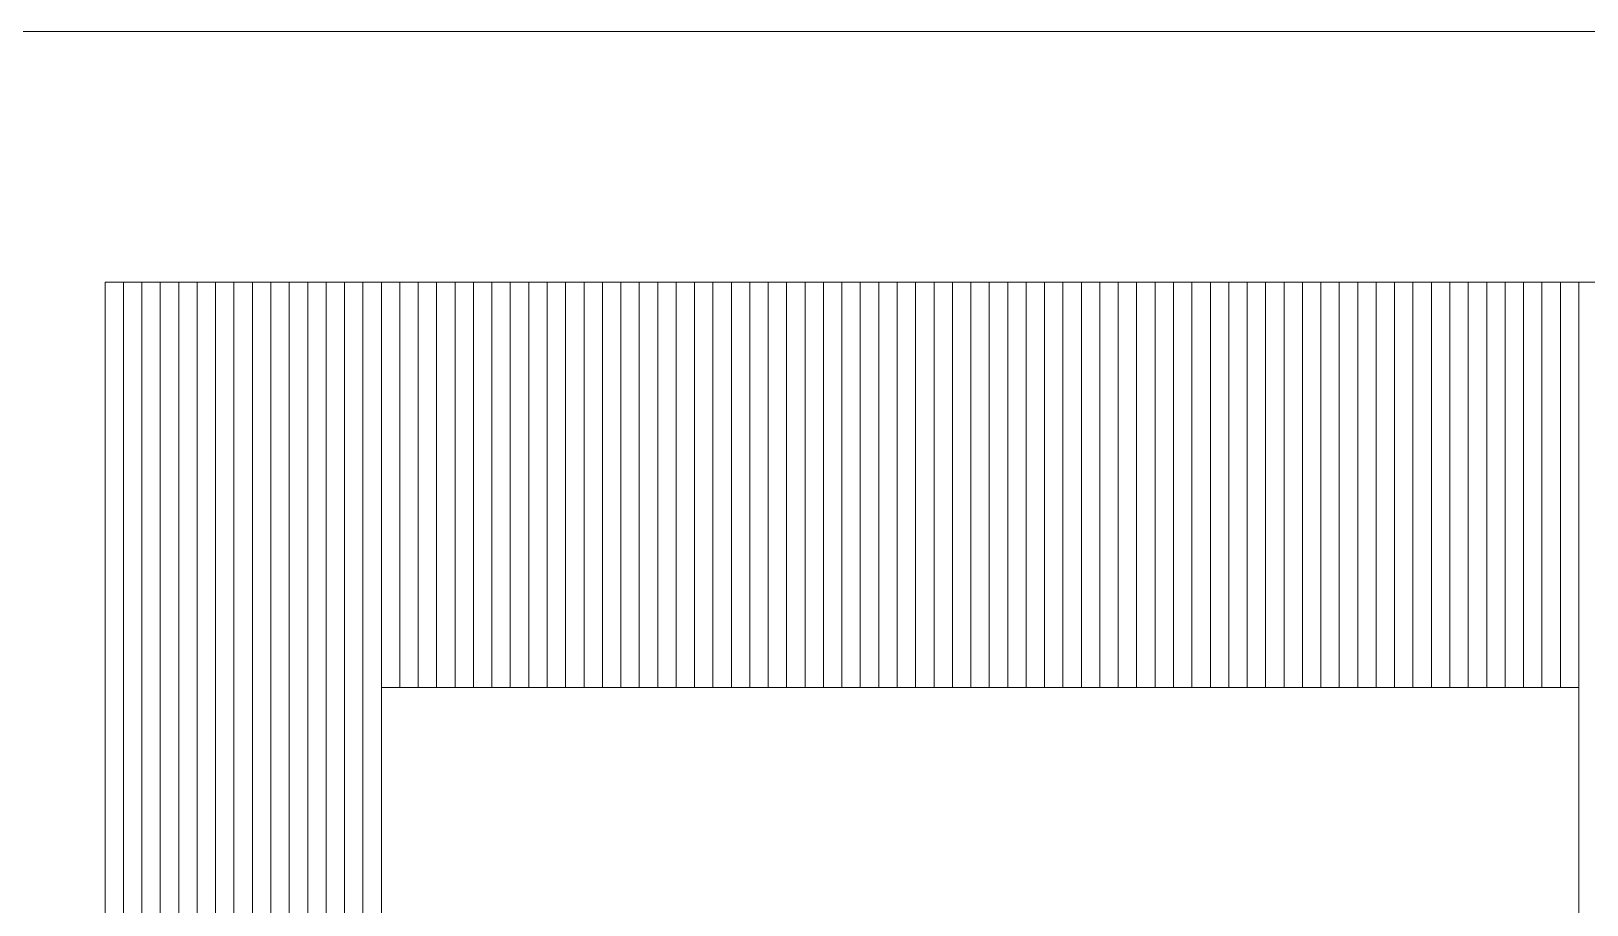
# Model space of a CAD drawing. Header units: millimetres. Extents: x -86 to 67, y -55 to 52.
# Drawn here: x -30.82 to -28.675, y 33.529 to 34.734 of the extents above; entities that cross this region are included whole.
import ezdxf

# ---------------------------------------------------------------- set-up
doc = ezdxf.new("R2010")
doc.units = ezdxf.units.MM
doc.header["$MEASUREMENT"] = 0
doc.layers.add('BG_OUTLINE', color=7, linetype='Continuous')
doc.layers.add('MA_PEN3', color=7, linetype='Continuous')

msp = doc.modelspace()

# ---------------------------------------------------------------- linework, layer by layer
at = {"layer": 'BG_OUTLINE', "color": 3, "lineweight": 9}
msp.add_open_spline([(-60.0926, 34.7331), (-60.0926, 34.7331), (63.7724, 34.7331), (63.7724, 34.7331), (63.7724, 34.7331), (64.585, 34.7336), (65.3646, 34.4113), (65.9396, 33.837), (65.9396, 33.837), (66.5146, 33.2627), (66.8379, 32.4797), (66.8384, 31.667), (66.8384, 31.667), (66.8384, 31.667), (66.8412, -52.28), (66.8412, -52.28), (66.8412, -52.28), (66.8412, -52.28), (66.8384, -52.1933), (66.8384, -52.1933), (66.8384, -52.1933), (66.8389, -53.006), (66.5166, -53.7856), (65.9424, -54.3606), (65.9424, -54.3606), (65.3681, -54.9356), (64.585, -55.2589), (63.7724, -55.2594), (63.7724, -55.2594), (63.7724, -55.2594), (-60.1869, -55.2594), (-60.1869, -55.2594), (-60.1869, -55.2594), (-60.1869, -55.2594), (-60.0853, -55.2518), (-60.0853, -55.2518), (-60.0853, -55.2518), (-60.8979, -55.2523), (-61.6775, -54.9299), (-62.2525, -54.3557), (-62.2525, -54.3557), (-62.8275, -53.7814), (-63.1508, -52.9984), (-63.1513, -52.1857), (-63.1513, -52.1857), (-63.1513, -52.1857), (-63.1587, 31.667), (-63.1587, 31.667), (-63.1587, 31.667), (-63.1592, 32.4797), (-62.8369, 33.2593), (-62.2626, 33.8343), (-62.2626, 33.8343), (-61.6883, 34.4093), (-60.9053, 34.7326), (-60.0926, 34.7331)], degree=3, knots=[0, 0, 0, 0, 0.071429, 0.071429, 0.071429, 0.071429, 0.142857, 0.142857, 0.142857, 0.142857, 0.214286, 0.214286, 0.214286, 0.214286, 0.285714, 0.285714, 0.285714, 0.285714, 0.357143, 0.357143, 0.357143, 0.357143, 0.428571, 0.428571, 0.428571, 0.428571, 0.5, 0.5, 0.5, 0.5, 0.571429, 0.571429, 0.571429, 0.571429, 0.642857, 0.642857, 0.642857, 0.642857, 0.714286, 0.714286, 0.714286, 0.714286, 0.785714, 0.785714, 0.785714, 0.785714, 0.857143, 0.857143, 0.857143, 0.857143, 0.928571, 0.928571, 0.928571, 0.928571, 1, 1, 1, 1], dxfattribs=at)
at = {"layer": 'MA_PEN3', "color": 5, "lineweight": 9}
for points in [[(-30.7178, 34.3874), (-30.7178, 34.3874), (-30.6924, 34.3874), (-30.6924, 34.3874), (-30.6924, 34.3874), (-30.6924, 34.3874), (-30.6924, 25.3958), (-30.6924, 25.3958), (-30.6924, 25.3958), (-30.6924, 25.3958), (-30.7178, 25.3958), (-30.7178, 25.3958), (-30.7178, 25.3958), (-30.7178, 25.3958), (-30.7178, 34.3874), (-30.7178, 34.3874)], [(-30.6924, 34.3874), (-30.6924, 34.3874), (-30.667, 34.3874), (-30.667, 34.3874), (-30.667, 34.3874), (-30.667, 34.3874), (-30.667, 25.3958), (-30.667, 25.3958), (-30.667, 25.3958), (-30.667, 25.3958), (-30.6924, 25.3958), (-30.6924, 25.3958), (-30.6924, 25.3958), (-30.6924, 25.3958), (-30.6924, 34.3874), (-30.6924, 34.3874)], [(-30.667, 34.3874), (-30.667, 34.3874), (-30.6416, 34.3874), (-30.6416, 34.3874), (-30.6416, 34.3874), (-30.6416, 34.3874), (-30.6416, 25.3958), (-30.6416, 25.3958), (-30.6416, 25.3958), (-30.6416, 25.3958), (-30.667, 25.3958), (-30.667, 25.3958), (-30.667, 25.3958), (-30.667, 25.3958), (-30.667, 34.3874), (-30.667, 34.3874)], [(-30.6416, 34.3874), (-30.6416, 34.3874), (-30.6162, 34.3874), (-30.6162, 34.3874), (-30.6162, 34.3874), (-30.6162, 34.3874), (-30.6162, 25.3958), (-30.6162, 25.3958), (-30.6162, 25.3958), (-30.6162, 25.3958), (-30.6416, 25.3958), (-30.6416, 25.3958), (-30.6416, 25.3958), (-30.6416, 25.3958), (-30.6416, 34.3874), (-30.6416, 34.3874)], [(-30.6162, 34.3874), (-30.6162, 34.3874), (-30.5908, 34.3874), (-30.5908, 34.3874), (-30.5908, 34.3874), (-30.5908, 34.3874), (-30.5908, 25.3958), (-30.5908, 25.3958), (-30.5908, 25.3958), (-30.5908, 25.3958), (-30.6162, 25.3958), (-30.6162, 25.3958), (-30.6162, 25.3958), (-30.6162, 25.3958), (-30.6162, 34.3874), (-30.6162, 34.3874)], [(-30.5908, 34.3874), (-30.5908, 34.3874), (-30.5654, 34.3874), (-30.5654, 34.3874), (-30.5654, 34.3874), (-30.5654, 34.3874), (-30.5654, 25.3958), (-30.5654, 25.3958), (-30.5654, 25.3958), (-30.5654, 25.3958), (-30.5908, 25.3958), (-30.5908, 25.3958), (-30.5908, 25.3958), (-30.5908, 25.3958), (-30.5908, 34.3874), (-30.5908, 34.3874)], [(-30.5654, 34.3874), (-30.5654, 34.3874), (-30.54, 34.3874), (-30.54, 34.3874), (-30.54, 34.3874), (-30.54, 34.3874), (-30.54, 25.3958), (-30.54, 25.3958), (-30.54, 25.3958), (-30.54, 25.3958), (-30.5654, 25.3958), (-30.5654, 25.3958), (-30.5654, 25.3958), (-30.5654, 25.3958), (-30.5654, 34.3874), (-30.5654, 34.3874)], [(-30.54, 34.3874), (-30.54, 34.3874), (-30.5146, 34.3874), (-30.5146, 34.3874), (-30.5146, 34.3874), (-30.5146, 34.3874), (-30.5146, 25.3958), (-30.5146, 25.3958), (-30.5146, 25.3958), (-30.5146, 25.3958), (-30.54, 25.3958), (-30.54, 25.3958), (-30.54, 25.3958), (-30.54, 25.3958), (-30.54, 34.3874), (-30.54, 34.3874)], [(-30.5146, 34.3874), (-30.5146, 34.3874), (-30.4892, 34.3874), (-30.4892, 34.3874), (-30.4892, 34.3874), (-30.4892, 34.3874), (-30.4892, 25.3958), (-30.4892, 25.3958), (-30.4892, 25.3958), (-30.4892, 25.3958), (-30.5146, 25.3958), (-30.5146, 25.3958), (-30.5146, 25.3958), (-30.5146, 25.3958), (-30.5146, 34.3874), (-30.5146, 34.3874)], [(-30.4892, 34.3874), (-30.4892, 34.3874), (-30.4638, 34.3874), (-30.4638, 34.3874), (-30.4638, 34.3874), (-30.4638, 34.3874), (-30.4638, 25.3958), (-30.4638, 25.3958), (-30.4638, 25.3958), (-30.4638, 25.3958), (-30.4892, 25.3958), (-30.4892, 25.3958), (-30.4892, 25.3958), (-30.4892, 25.3958), (-30.4892, 34.3874), (-30.4892, 34.3874)], [(-30.4638, 34.3874), (-30.4638, 34.3874), (-30.4384, 34.3874), (-30.4384, 34.3874), (-30.4384, 34.3874), (-30.4384, 34.3874), (-30.4384, 25.3958), (-30.4384, 25.3958), (-30.4384, 25.3958), (-30.4384, 25.3958), (-30.4638, 25.3958), (-30.4638, 25.3958), (-30.4638, 25.3958), (-30.4638, 25.3958), (-30.4638, 34.3874), (-30.4638, 34.3874)], [(-30.4384, 34.3874), (-30.4384, 34.3874), (-30.413, 34.3874), (-30.413, 34.3874), (-30.413, 34.3874), (-30.413, 34.3874), (-30.413, 25.3958), (-30.413, 25.3958), (-30.413, 25.3958), (-30.413, 25.3958), (-30.4384, 25.3958), (-30.4384, 25.3958), (-30.4384, 25.3958), (-30.4384, 25.3958), (-30.4384, 34.3874), (-30.4384, 34.3874)], [(-30.413, 34.3874), (-30.413, 34.3874), (-30.3876, 34.3874), (-30.3876, 34.3874), (-30.3876, 34.3874), (-30.3876, 34.3874), (-30.3876, 25.3958), (-30.3876, 25.3958), (-30.3876, 25.3958), (-30.3876, 25.3958), (-30.413, 25.3958), (-30.413, 25.3958), (-30.413, 25.3958), (-30.413, 25.3958), (-30.413, 34.3874), (-30.413, 34.3874)], [(-30.3876, 34.3874), (-30.3876, 34.3874), (-30.3622, 34.3874), (-30.3622, 34.3874), (-30.3622, 34.3874), (-30.3622, 34.3874), (-30.3622, 25.3958), (-30.3622, 25.3958), (-30.3622, 25.3958), (-30.3622, 25.3958), (-30.3876, 25.3958), (-30.3876, 25.3958), (-30.3876, 25.3958), (-30.3876, 25.3958), (-30.3876, 34.3874), (-30.3876, 34.3874)], [(-30.3622, 34.3874), (-30.3622, 34.3874), (-30.3368, 34.3874), (-30.3368, 34.3874), (-30.3368, 34.3874), (-30.3368, 34.3874), (-30.3368, 32.2538), (-30.3368, 32.2538), (-30.3368, 32.2538), (-30.3368, 32.2538), (-30.3622, 32.2538), (-30.3622, 32.2538), (-30.3622, 32.2538), (-30.3622, 32.2538), (-30.3622, 34.3874), (-30.3622, 34.3874)], [(-30.3368, 34.3874), (-30.3368, 34.3874), (-30.3114, 34.3874), (-30.3114, 34.3874), (-30.3114, 34.3874), (-30.3114, 34.3874), (-30.3114, 33.8286), (-30.3114, 33.8286), (-30.3114, 33.8286), (-30.3114, 33.8286), (-30.3368, 33.8286), (-30.3368, 33.8286), (-30.3368, 33.8286), (-30.3368, 33.8286), (-30.3368, 34.3874), (-30.3368, 34.3874)], [(-30.3114, 34.3874), (-30.3114, 34.3874), (-30.286, 34.3874), (-30.286, 34.3874), (-30.286, 34.3874), (-30.286, 34.3874), (-30.286, 33.8286), (-30.286, 33.8286), (-30.286, 33.8286), (-30.286, 33.8286), (-30.3114, 33.8286), (-30.3114, 33.8286), (-30.3114, 33.8286), (-30.3114, 33.8286), (-30.3114, 34.3874), (-30.3114, 34.3874)], [(-30.286, 34.3874), (-30.286, 34.3874), (-30.2606, 34.3874), (-30.2606, 34.3874), (-30.2606, 34.3874), (-30.2606, 34.3874), (-30.2606, 33.8286), (-30.2606, 33.8286), (-30.2606, 33.8286), (-30.2606, 33.8286), (-30.286, 33.8286), (-30.286, 33.8286), (-30.286, 33.8286), (-30.286, 33.8286), (-30.286, 34.3874), (-30.286, 34.3874)], [(-30.2606, 34.3874), (-30.2606, 34.3874), (-30.2352, 34.3874), (-30.2352, 34.3874), (-30.2352, 34.3874), (-30.2352, 34.3874), (-30.2352, 33.8286), (-30.2352, 33.8286), (-30.2352, 33.8286), (-30.2352, 33.8286), (-30.2606, 33.8286), (-30.2606, 33.8286), (-30.2606, 33.8286), (-30.2606, 33.8286), (-30.2606, 34.3874), (-30.2606, 34.3874)], [(-30.2352, 34.3874), (-30.2352, 34.3874), (-30.2098, 34.3874), (-30.2098, 34.3874), (-30.2098, 34.3874), (-30.2098, 34.3874), (-30.2098, 33.8286), (-30.2098, 33.8286), (-30.2098, 33.8286), (-30.2098, 33.8286), (-30.2352, 33.8286), (-30.2352, 33.8286), (-30.2352, 33.8286), (-30.2352, 33.8286), (-30.2352, 34.3874), (-30.2352, 34.3874)], [(-30.2098, 34.3874), (-30.2098, 34.3874), (-30.1844, 34.3874), (-30.1844, 34.3874), (-30.1844, 34.3874), (-30.1844, 34.3874), (-30.1844, 33.8286), (-30.1844, 33.8286), (-30.1844, 33.8286), (-30.1844, 33.8286), (-30.2098, 33.8286), (-30.2098, 33.8286), (-30.2098, 33.8286), (-30.2098, 33.8286), (-30.2098, 34.3874), (-30.2098, 34.3874)], [(-30.1844, 34.3874), (-30.1844, 34.3874), (-30.159, 34.3874), (-30.159, 34.3874), (-30.159, 34.3874), (-30.159, 34.3874), (-30.159, 33.8286), (-30.159, 33.8286), (-30.159, 33.8286), (-30.159, 33.8286), (-30.1844, 33.8286), (-30.1844, 33.8286), (-30.1844, 33.8286), (-30.1844, 33.8286), (-30.1844, 34.3874), (-30.1844, 34.3874)], [(-30.159, 34.3874), (-30.159, 34.3874), (-30.1336, 34.3874), (-30.1336, 34.3874), (-30.1336, 34.3874), (-30.1336, 34.3874), (-30.1336, 33.8286), (-30.1336, 33.8286), (-30.1336, 33.8286), (-30.1336, 33.8286), (-30.159, 33.8286), (-30.159, 33.8286), (-30.159, 33.8286), (-30.159, 33.8286), (-30.159, 34.3874), (-30.159, 34.3874)], [(-30.1336, 34.3874), (-30.1336, 34.3874), (-30.1082, 34.3874), (-30.1082, 34.3874), (-30.1082, 34.3874), (-30.1082, 34.3874), (-30.1082, 33.8286), (-30.1082, 33.8286), (-30.1082, 33.8286), (-30.1082, 33.8286), (-30.1336, 33.8286), (-30.1336, 33.8286), (-30.1336, 33.8286), (-30.1336, 33.8286), (-30.1336, 34.3874), (-30.1336, 34.3874)], [(-30.1082, 34.3874), (-30.1082, 34.3874), (-30.0828, 34.3874), (-30.0828, 34.3874), (-30.0828, 34.3874), (-30.0828, 34.3874), (-30.0828, 33.8286), (-30.0828, 33.8286), (-30.0828, 33.8286), (-30.0828, 33.8286), (-30.1082, 33.8286), (-30.1082, 33.8286), (-30.1082, 33.8286), (-30.1082, 33.8286), (-30.1082, 34.3874), (-30.1082, 34.3874)], [(-30.0828, 34.3874), (-30.0828, 34.3874), (-30.0574, 34.3874), (-30.0574, 34.3874), (-30.0574, 34.3874), (-30.0574, 34.3874), (-30.0574, 33.8286), (-30.0574, 33.8286), (-30.0574, 33.8286), (-30.0574, 33.8286), (-30.0828, 33.8286), (-30.0828, 33.8286), (-30.0828, 33.8286), (-30.0828, 33.8286), (-30.0828, 34.3874), (-30.0828, 34.3874)], [(-30.0574, 34.3874), (-30.0574, 34.3874), (-30.032, 34.3874), (-30.032, 34.3874), (-30.032, 34.3874), (-30.032, 34.3874), (-30.032, 33.8286), (-30.032, 33.8286), (-30.032, 33.8286), (-30.032, 33.8286), (-30.0574, 33.8286), (-30.0574, 33.8286), (-30.0574, 33.8286), (-30.0574, 33.8286), (-30.0574, 34.3874), (-30.0574, 34.3874)], [(-30.032, 34.3874), (-30.032, 34.3874), (-30.0066, 34.3874), (-30.0066, 34.3874), (-30.0066, 34.3874), (-30.0066, 34.3874), (-30.0066, 33.8286), (-30.0066, 33.8286), (-30.0066, 33.8286), (-30.0066, 33.8286), (-30.032, 33.8286), (-30.032, 33.8286), (-30.032, 33.8286), (-30.032, 33.8286), (-30.032, 34.3874), (-30.032, 34.3874)], [(-30.0066, 34.3874), (-30.0066, 34.3874), (-29.9812, 34.3874), (-29.9812, 34.3874), (-29.9812, 34.3874), (-29.9812, 34.3874), (-29.9812, 33.8286), (-29.9812, 33.8286), (-29.9812, 33.8286), (-29.9812, 33.8286), (-30.0066, 33.8286), (-30.0066, 33.8286), (-30.0066, 33.8286), (-30.0066, 33.8286), (-30.0066, 34.3874), (-30.0066, 34.3874)], [(-29.9812, 34.3874), (-29.9812, 34.3874), (-29.9558, 34.3874), (-29.9558, 34.3874), (-29.9558, 34.3874), (-29.9558, 34.3874), (-29.9558, 33.8286), (-29.9558, 33.8286), (-29.9558, 33.8286), (-29.9558, 33.8286), (-29.9812, 33.8286), (-29.9812, 33.8286), (-29.9812, 33.8286), (-29.9812, 33.8286), (-29.9812, 34.3874), (-29.9812, 34.3874)], [(-29.9558, 34.3874), (-29.9558, 34.3874), (-29.9304, 34.3874), (-29.9304, 34.3874), (-29.9304, 34.3874), (-29.9304, 34.3874), (-29.9304, 33.8286), (-29.9304, 33.8286), (-29.9304, 33.8286), (-29.9304, 33.8286), (-29.9558, 33.8286), (-29.9558, 33.8286), (-29.9558, 33.8286), (-29.9558, 33.8286), (-29.9558, 34.3874), (-29.9558, 34.3874)], [(-29.9304, 34.3874), (-29.9304, 34.3874), (-29.905, 34.3874), (-29.905, 34.3874), (-29.905, 34.3874), (-29.905, 34.3874), (-29.905, 33.8286), (-29.905, 33.8286), (-29.905, 33.8286), (-29.905, 33.8286), (-29.9304, 33.8286), (-29.9304, 33.8286), (-29.9304, 33.8286), (-29.9304, 33.8286), (-29.9304, 34.3874), (-29.9304, 34.3874)], [(-29.905, 34.3874), (-29.905, 34.3874), (-29.8796, 34.3874), (-29.8796, 34.3874), (-29.8796, 34.3874), (-29.8796, 34.3874), (-29.8796, 33.8286), (-29.8796, 33.8286), (-29.8796, 33.8286), (-29.8796, 33.8286), (-29.905, 33.8286), (-29.905, 33.8286), (-29.905, 33.8286), (-29.905, 33.8286), (-29.905, 34.3874), (-29.905, 34.3874)], [(-29.8796, 34.3874), (-29.8796, 34.3874), (-29.8542, 34.3874), (-29.8542, 34.3874), (-29.8542, 34.3874), (-29.8542, 34.3874), (-29.8542, 33.8286), (-29.8542, 33.8286), (-29.8542, 33.8286), (-29.8542, 33.8286), (-29.8796, 33.8286), (-29.8796, 33.8286), (-29.8796, 33.8286), (-29.8796, 33.8286), (-29.8796, 34.3874), (-29.8796, 34.3874)], [(-29.8542, 34.3874), (-29.8542, 34.3874), (-29.8288, 34.3874), (-29.8288, 34.3874), (-29.8288, 34.3874), (-29.8288, 34.3874), (-29.8288, 33.8286), (-29.8288, 33.8286), (-29.8288, 33.8286), (-29.8288, 33.8286), (-29.8542, 33.8286), (-29.8542, 33.8286), (-29.8542, 33.8286), (-29.8542, 33.8286), (-29.8542, 34.3874), (-29.8542, 34.3874)], [(-29.8288, 34.3874), (-29.8288, 34.3874), (-29.8034, 34.3874), (-29.8034, 34.3874), (-29.8034, 34.3874), (-29.8034, 34.3874), (-29.8034, 33.8286), (-29.8034, 33.8286), (-29.8034, 33.8286), (-29.8034, 33.8286), (-29.8288, 33.8286), (-29.8288, 33.8286), (-29.8288, 33.8286), (-29.8288, 33.8286), (-29.8288, 34.3874), (-29.8288, 34.3874)], [(-29.8034, 34.3874), (-29.8034, 34.3874), (-29.778, 34.3874), (-29.778, 34.3874), (-29.778, 34.3874), (-29.778, 34.3874), (-29.778, 33.8286), (-29.778, 33.8286), (-29.778, 33.8286), (-29.778, 33.8286), (-29.8034, 33.8286), (-29.8034, 33.8286), (-29.8034, 33.8286), (-29.8034, 33.8286), (-29.8034, 34.3874), (-29.8034, 34.3874)], [(-29.778, 34.3874), (-29.778, 34.3874), (-29.7526, 34.3874), (-29.7526, 34.3874), (-29.7526, 34.3874), (-29.7526, 34.3874), (-29.7526, 33.8286), (-29.7526, 33.8286), (-29.7526, 33.8286), (-29.7526, 33.8286), (-29.778, 33.8286), (-29.778, 33.8286), (-29.778, 33.8286), (-29.778, 33.8286), (-29.778, 34.3874), (-29.778, 34.3874)], [(-29.7526, 34.3874), (-29.7526, 34.3874), (-29.7272, 34.3874), (-29.7272, 34.3874), (-29.7272, 34.3874), (-29.7272, 34.3874), (-29.7272, 33.8286), (-29.7272, 33.8286), (-29.7272, 33.8286), (-29.7272, 33.8286), (-29.7526, 33.8286), (-29.7526, 33.8286), (-29.7526, 33.8286), (-29.7526, 33.8286), (-29.7526, 34.3874), (-29.7526, 34.3874)], [(-29.7272, 34.3874), (-29.7272, 34.3874), (-29.7018, 34.3874), (-29.7018, 34.3874), (-29.7018, 34.3874), (-29.7018, 34.3874), (-29.7018, 33.8286), (-29.7018, 33.8286), (-29.7018, 33.8286), (-29.7018, 33.8286), (-29.7272, 33.8286), (-29.7272, 33.8286), (-29.7272, 33.8286), (-29.7272, 33.8286), (-29.7272, 34.3874), (-29.7272, 34.3874)], [(-29.7018, 34.3874), (-29.7018, 34.3874), (-29.6764, 34.3874), (-29.6764, 34.3874), (-29.6764, 34.3874), (-29.6764, 34.3874), (-29.6764, 33.8286), (-29.6764, 33.8286), (-29.6764, 33.8286), (-29.6764, 33.8286), (-29.7018, 33.8286), (-29.7018, 33.8286), (-29.7018, 33.8286), (-29.7018, 33.8286), (-29.7018, 34.3874), (-29.7018, 34.3874)], [(-29.6764, 34.3874), (-29.6764, 34.3874), (-29.651, 34.3874), (-29.651, 34.3874), (-29.651, 34.3874), (-29.651, 34.3874), (-29.651, 33.8286), (-29.651, 33.8286), (-29.651, 33.8286), (-29.651, 33.8286), (-29.6764, 33.8286), (-29.6764, 33.8286), (-29.6764, 33.8286), (-29.6764, 33.8286), (-29.6764, 34.3874), (-29.6764, 34.3874)], [(-29.651, 34.3874), (-29.651, 34.3874), (-29.6256, 34.3874), (-29.6256, 34.3874), (-29.6256, 34.3874), (-29.6256, 34.3874), (-29.6256, 33.8286), (-29.6256, 33.8286), (-29.6256, 33.8286), (-29.6256, 33.8286), (-29.651, 33.8286), (-29.651, 33.8286), (-29.651, 33.8286), (-29.651, 33.8286), (-29.651, 34.3874), (-29.651, 34.3874)], [(-29.6256, 34.3874), (-29.6256, 34.3874), (-29.6002, 34.3874), (-29.6002, 34.3874), (-29.6002, 34.3874), (-29.6002, 34.3874), (-29.6002, 33.8286), (-29.6002, 33.8286), (-29.6002, 33.8286), (-29.6002, 33.8286), (-29.6256, 33.8286), (-29.6256, 33.8286), (-29.6256, 33.8286), (-29.6256, 33.8286), (-29.6256, 34.3874), (-29.6256, 34.3874)], [(-29.6002, 34.3874), (-29.6002, 34.3874), (-29.5748, 34.3874), (-29.5748, 34.3874), (-29.5748, 34.3874), (-29.5748, 34.3874), (-29.5748, 33.8286), (-29.5748, 33.8286), (-29.5748, 33.8286), (-29.5748, 33.8286), (-29.6002, 33.8286), (-29.6002, 33.8286), (-29.6002, 33.8286), (-29.6002, 33.8286), (-29.6002, 34.3874), (-29.6002, 34.3874)], [(-29.5748, 34.3874), (-29.5748, 34.3874), (-29.5494, 34.3874), (-29.5494, 34.3874), (-29.5494, 34.3874), (-29.5494, 34.3874), (-29.5494, 33.8286), (-29.5494, 33.8286), (-29.5494, 33.8286), (-29.5494, 33.8286), (-29.5748, 33.8286), (-29.5748, 33.8286), (-29.5748, 33.8286), (-29.5748, 33.8286), (-29.5748, 34.3874), (-29.5748, 34.3874)], [(-29.5494, 34.3874), (-29.5494, 34.3874), (-29.524, 34.3874), (-29.524, 34.3874), (-29.524, 34.3874), (-29.524, 34.3874), (-29.524, 33.8286), (-29.524, 33.8286), (-29.524, 33.8286), (-29.524, 33.8286), (-29.5494, 33.8286), (-29.5494, 33.8286), (-29.5494, 33.8286), (-29.5494, 33.8286), (-29.5494, 34.3874), (-29.5494, 34.3874)], [(-29.524, 34.3874), (-29.524, 34.3874), (-29.4986, 34.3874), (-29.4986, 34.3874), (-29.4986, 34.3874), (-29.4986, 34.3874), (-29.4986, 33.8286), (-29.4986, 33.8286), (-29.4986, 33.8286), (-29.4986, 33.8286), (-29.524, 33.8286), (-29.524, 33.8286), (-29.524, 33.8286), (-29.524, 33.8286), (-29.524, 34.3874), (-29.524, 34.3874)], [(-29.4986, 34.3874), (-29.4986, 34.3874), (-29.4732, 34.3874), (-29.4732, 34.3874), (-29.4732, 34.3874), (-29.4732, 34.3874), (-29.4732, 33.8286), (-29.4732, 33.8286), (-29.4732, 33.8286), (-29.4732, 33.8286), (-29.4986, 33.8286), (-29.4986, 33.8286), (-29.4986, 33.8286), (-29.4986, 33.8286), (-29.4986, 34.3874), (-29.4986, 34.3874)], [(-29.4732, 34.3874), (-29.4732, 34.3874), (-29.4478, 34.3874), (-29.4478, 34.3874), (-29.4478, 34.3874), (-29.4478, 34.3874), (-29.4478, 33.8286), (-29.4478, 33.8286), (-29.4478, 33.8286), (-29.4478, 33.8286), (-29.4732, 33.8286), (-29.4732, 33.8286), (-29.4732, 33.8286), (-29.4732, 33.8286), (-29.4732, 34.3874), (-29.4732, 34.3874)], [(-29.4478, 34.3874), (-29.4478, 34.3874), (-29.4224, 34.3874), (-29.4224, 34.3874), (-29.4224, 34.3874), (-29.4224, 34.3874), (-29.4224, 33.8286), (-29.4224, 33.8286), (-29.4224, 33.8286), (-29.4224, 33.8286), (-29.4478, 33.8286), (-29.4478, 33.8286), (-29.4478, 33.8286), (-29.4478, 33.8286), (-29.4478, 34.3874), (-29.4478, 34.3874)], [(-29.4224, 34.3874), (-29.4224, 34.3874), (-29.397, 34.3874), (-29.397, 34.3874), (-29.397, 34.3874), (-29.397, 34.3874), (-29.397, 33.8286), (-29.397, 33.8286), (-29.397, 33.8286), (-29.397, 33.8286), (-29.4224, 33.8286), (-29.4224, 33.8286), (-29.4224, 33.8286), (-29.4224, 33.8286), (-29.4224, 34.3874), (-29.4224, 34.3874)], [(-29.397, 34.3874), (-29.397, 34.3874), (-29.3716, 34.3874), (-29.3716, 34.3874), (-29.3716, 34.3874), (-29.3716, 34.3874), (-29.3716, 33.8286), (-29.3716, 33.8286), (-29.3716, 33.8286), (-29.3716, 33.8286), (-29.397, 33.8286), (-29.397, 33.8286), (-29.397, 33.8286), (-29.397, 33.8286), (-29.397, 34.3874), (-29.397, 34.3874)], [(-29.3716, 34.3874), (-29.3716, 34.3874), (-29.3462, 34.3874), (-29.3462, 34.3874), (-29.3462, 34.3874), (-29.3462, 34.3874), (-29.3462, 33.8286), (-29.3462, 33.8286), (-29.3462, 33.8286), (-29.3462, 33.8286), (-29.3716, 33.8286), (-29.3716, 33.8286), (-29.3716, 33.8286), (-29.3716, 33.8286), (-29.3716, 34.3874), (-29.3716, 34.3874)], [(-29.3462, 34.3874), (-29.3462, 34.3874), (-29.3208, 34.3874), (-29.3208, 34.3874), (-29.3208, 34.3874), (-29.3208, 34.3874), (-29.3208, 33.8286), (-29.3208, 33.8286), (-29.3208, 33.8286), (-29.3208, 33.8286), (-29.3462, 33.8286), (-29.3462, 33.8286), (-29.3462, 33.8286), (-29.3462, 33.8286), (-29.3462, 34.3874), (-29.3462, 34.3874)], [(-29.3208, 34.3874), (-29.3208, 34.3874), (-29.2954, 34.3874), (-29.2954, 34.3874), (-29.2954, 34.3874), (-29.2954, 34.3874), (-29.2954, 33.8286), (-29.2954, 33.8286), (-29.2954, 33.8286), (-29.2954, 33.8286), (-29.3208, 33.8286), (-29.3208, 33.8286), (-29.3208, 33.8286), (-29.3208, 33.8286), (-29.3208, 34.3874), (-29.3208, 34.3874)], [(-29.2954, 34.3874), (-29.2954, 34.3874), (-29.27, 34.3874), (-29.27, 34.3874), (-29.27, 34.3874), (-29.27, 34.3874), (-29.27, 33.8286), (-29.27, 33.8286), (-29.27, 33.8286), (-29.27, 33.8286), (-29.2954, 33.8286), (-29.2954, 33.8286), (-29.2954, 33.8286), (-29.2954, 33.8286), (-29.2954, 34.3874), (-29.2954, 34.3874)], [(-29.27, 34.3874), (-29.27, 34.3874), (-29.2446, 34.3874), (-29.2446, 34.3874), (-29.2446, 34.3874), (-29.2446, 34.3874), (-29.2446, 33.8286), (-29.2446, 33.8286), (-29.2446, 33.8286), (-29.2446, 33.8286), (-29.27, 33.8286), (-29.27, 33.8286), (-29.27, 33.8286), (-29.27, 33.8286), (-29.27, 34.3874), (-29.27, 34.3874)], [(-29.2446, 34.3874), (-29.2446, 34.3874), (-29.2192, 34.3874), (-29.2192, 34.3874), (-29.2192, 34.3874), (-29.2192, 34.3874), (-29.2192, 33.8286), (-29.2192, 33.8286), (-29.2192, 33.8286), (-29.2192, 33.8286), (-29.2446, 33.8286), (-29.2446, 33.8286), (-29.2446, 33.8286), (-29.2446, 33.8286), (-29.2446, 34.3874), (-29.2446, 34.3874)], [(-29.2192, 34.3874), (-29.2192, 34.3874), (-29.1938, 34.3874), (-29.1938, 34.3874), (-29.1938, 34.3874), (-29.1938, 34.3874), (-29.1938, 33.8286), (-29.1938, 33.8286), (-29.1938, 33.8286), (-29.1938, 33.8286), (-29.2192, 33.8286), (-29.2192, 33.8286), (-29.2192, 33.8286), (-29.2192, 33.8286), (-29.2192, 34.3874), (-29.2192, 34.3874)], [(-29.1938, 34.3874), (-29.1938, 34.3874), (-29.1684, 34.3874), (-29.1684, 34.3874), (-29.1684, 34.3874), (-29.1684, 34.3874), (-29.1684, 33.8286), (-29.1684, 33.8286), (-29.1684, 33.8286), (-29.1684, 33.8286), (-29.1938, 33.8286), (-29.1938, 33.8286), (-29.1938, 33.8286), (-29.1938, 33.8286), (-29.1938, 34.3874), (-29.1938, 34.3874)], [(-29.1684, 34.3874), (-29.1684, 34.3874), (-29.143, 34.3874), (-29.143, 34.3874), (-29.143, 34.3874), (-29.143, 34.3874), (-29.143, 33.8286), (-29.143, 33.8286), (-29.143, 33.8286), (-29.143, 33.8286), (-29.1684, 33.8286), (-29.1684, 33.8286), (-29.1684, 33.8286), (-29.1684, 33.8286), (-29.1684, 34.3874), (-29.1684, 34.3874)], [(-29.143, 34.3874), (-29.143, 34.3874), (-29.1176, 34.3874), (-29.1176, 34.3874), (-29.1176, 34.3874), (-29.1176, 34.3874), (-29.1176, 33.8286), (-29.1176, 33.8286), (-29.1176, 33.8286), (-29.1176, 33.8286), (-29.143, 33.8286), (-29.143, 33.8286), (-29.143, 33.8286), (-29.143, 33.8286), (-29.143, 34.3874), (-29.143, 34.3874)], [(-29.1176, 34.3874), (-29.1176, 34.3874), (-29.0922, 34.3874), (-29.0922, 34.3874), (-29.0922, 34.3874), (-29.0922, 34.3874), (-29.0922, 33.8286), (-29.0922, 33.8286), (-29.0922, 33.8286), (-29.0922, 33.8286), (-29.1176, 33.8286), (-29.1176, 33.8286), (-29.1176, 33.8286), (-29.1176, 33.8286), (-29.1176, 34.3874), (-29.1176, 34.3874)], [(-29.0922, 34.3874), (-29.0922, 34.3874), (-29.0668, 34.3874), (-29.0668, 34.3874), (-29.0668, 34.3874), (-29.0668, 34.3874), (-29.0668, 33.8286), (-29.0668, 33.8286), (-29.0668, 33.8286), (-29.0668, 33.8286), (-29.0922, 33.8286), (-29.0922, 33.8286), (-29.0922, 33.8286), (-29.0922, 33.8286), (-29.0922, 34.3874), (-29.0922, 34.3874)], [(-29.0668, 34.3874), (-29.0668, 34.3874), (-29.0414, 34.3874), (-29.0414, 34.3874), (-29.0414, 34.3874), (-29.0414, 34.3874), (-29.0414, 33.8286), (-29.0414, 33.8286), (-29.0414, 33.8286), (-29.0414, 33.8286), (-29.0668, 33.8286), (-29.0668, 33.8286), (-29.0668, 33.8286), (-29.0668, 33.8286), (-29.0668, 34.3874), (-29.0668, 34.3874)], [(-29.0414, 34.3874), (-29.0414, 34.3874), (-29.016, 34.3874), (-29.016, 34.3874), (-29.016, 34.3874), (-29.016, 34.3874), (-29.016, 33.8286), (-29.016, 33.8286), (-29.016, 33.8286), (-29.016, 33.8286), (-29.0414, 33.8286), (-29.0414, 33.8286), (-29.0414, 33.8286), (-29.0414, 33.8286), (-29.0414, 34.3874), (-29.0414, 34.3874)], [(-29.016, 34.3874), (-29.016, 34.3874), (-28.9906, 34.3874), (-28.9906, 34.3874), (-28.9906, 34.3874), (-28.9906, 34.3874), (-28.9906, 33.8286), (-28.9906, 33.8286), (-28.9906, 33.8286), (-28.9906, 33.8286), (-29.016, 33.8286), (-29.016, 33.8286), (-29.016, 33.8286), (-29.016, 33.8286), (-29.016, 34.3874), (-29.016, 34.3874)], [(-28.9906, 34.3874), (-28.9906, 34.3874), (-28.9652, 34.3874), (-28.9652, 34.3874), (-28.9652, 34.3874), (-28.9652, 34.3874), (-28.9652, 33.8286), (-28.9652, 33.8286), (-28.9652, 33.8286), (-28.9652, 33.8286), (-28.9906, 33.8286), (-28.9906, 33.8286), (-28.9906, 33.8286), (-28.9906, 33.8286), (-28.9906, 34.3874), (-28.9906, 34.3874)], [(-28.9652, 34.3874), (-28.9652, 34.3874), (-28.9398, 34.3874), (-28.9398, 34.3874), (-28.9398, 34.3874), (-28.9398, 34.3874), (-28.9398, 33.8286), (-28.9398, 33.8286), (-28.9398, 33.8286), (-28.9398, 33.8286), (-28.9652, 33.8286), (-28.9652, 33.8286), (-28.9652, 33.8286), (-28.9652, 33.8286), (-28.9652, 34.3874), (-28.9652, 34.3874)], [(-28.9398, 34.3874), (-28.9398, 34.3874), (-28.9144, 34.3874), (-28.9144, 34.3874), (-28.9144, 34.3874), (-28.9144, 34.3874), (-28.9144, 33.8286), (-28.9144, 33.8286), (-28.9144, 33.8286), (-28.9144, 33.8286), (-28.9398, 33.8286), (-28.9398, 33.8286), (-28.9398, 33.8286), (-28.9398, 33.8286), (-28.9398, 34.3874), (-28.9398, 34.3874)], [(-28.9144, 34.3874), (-28.9144, 34.3874), (-28.889, 34.3874), (-28.889, 34.3874), (-28.889, 34.3874), (-28.889, 34.3874), (-28.889, 33.8286), (-28.889, 33.8286), (-28.889, 33.8286), (-28.889, 33.8286), (-28.9144, 33.8286), (-28.9144, 33.8286), (-28.9144, 33.8286), (-28.9144, 33.8286), (-28.9144, 34.3874), (-28.9144, 34.3874)], [(-28.889, 34.3874), (-28.889, 34.3874), (-28.8636, 34.3874), (-28.8636, 34.3874), (-28.8636, 34.3874), (-28.8636, 34.3874), (-28.8636, 33.8286), (-28.8636, 33.8286), (-28.8636, 33.8286), (-28.8636, 33.8286), (-28.889, 33.8286), (-28.889, 33.8286), (-28.889, 33.8286), (-28.889, 33.8286), (-28.889, 34.3874), (-28.889, 34.3874)], [(-28.8636, 34.3874), (-28.8636, 34.3874), (-28.8382, 34.3874), (-28.8382, 34.3874), (-28.8382, 34.3874), (-28.8382, 34.3874), (-28.8382, 33.8286), (-28.8382, 33.8286), (-28.8382, 33.8286), (-28.8382, 33.8286), (-28.8636, 33.8286), (-28.8636, 33.8286), (-28.8636, 33.8286), (-28.8636, 33.8286), (-28.8636, 34.3874), (-28.8636, 34.3874)], [(-28.8382, 34.3874), (-28.8382, 34.3874), (-28.8128, 34.3874), (-28.8128, 34.3874), (-28.8128, 34.3874), (-28.8128, 34.3874), (-28.8128, 33.8286), (-28.8128, 33.8286), (-28.8128, 33.8286), (-28.8128, 33.8286), (-28.8382, 33.8286), (-28.8382, 33.8286), (-28.8382, 33.8286), (-28.8382, 33.8286), (-28.8382, 34.3874), (-28.8382, 34.3874)], [(-28.8128, 34.3874), (-28.8128, 34.3874), (-28.7874, 34.3874), (-28.7874, 34.3874), (-28.7874, 34.3874), (-28.7874, 34.3874), (-28.7874, 33.8286), (-28.7874, 33.8286), (-28.7874, 33.8286), (-28.7874, 33.8286), (-28.8128, 33.8286), (-28.8128, 33.8286), (-28.8128, 33.8286), (-28.8128, 33.8286), (-28.8128, 34.3874), (-28.8128, 34.3874)], [(-28.7874, 34.3874), (-28.7874, 34.3874), (-28.762, 34.3874), (-28.762, 34.3874), (-28.762, 34.3874), (-28.762, 34.3874), (-28.762, 33.8286), (-28.762, 33.8286), (-28.762, 33.8286), (-28.762, 33.8286), (-28.7874, 33.8286), (-28.7874, 33.8286), (-28.7874, 33.8286), (-28.7874, 33.8286), (-28.7874, 34.3874), (-28.7874, 34.3874)], [(-28.762, 34.3874), (-28.762, 34.3874), (-28.7366, 34.3874), (-28.7366, 34.3874), (-28.7366, 34.3874), (-28.7366, 34.3874), (-28.7366, 33.8286), (-28.7366, 33.8286), (-28.7366, 33.8286), (-28.7366, 33.8286), (-28.762, 33.8286), (-28.762, 33.8286), (-28.762, 33.8286), (-28.762, 33.8286), (-28.762, 34.3874), (-28.762, 34.3874)], [(-28.7366, 34.3874), (-28.7366, 34.3874), (-28.7112, 34.3874), (-28.7112, 34.3874), (-28.7112, 34.3874), (-28.7112, 34.3874), (-28.7112, 33.8286), (-28.7112, 33.8286), (-28.7112, 33.8286), (-28.7112, 33.8286), (-28.7366, 33.8286), (-28.7366, 33.8286), (-28.7366, 33.8286), (-28.7366, 33.8286), (-28.7366, 34.3874), (-28.7366, 34.3874)], [(-28.7112, 34.3874), (-28.7112, 34.3874), (-28.6858, 34.3874), (-28.6858, 34.3874), (-28.6858, 34.3874), (-28.6858, 34.3874), (-28.6858, 33.8286), (-28.6858, 33.8286), (-28.6858, 33.8286), (-28.6858, 33.8286), (-28.7112, 33.8286), (-28.7112, 33.8286), (-28.7112, 33.8286), (-28.7112, 33.8286), (-28.7112, 34.3874), (-28.7112, 34.3874)], [(-28.6858, 34.3874), (-28.6858, 34.3874), (-28.6604, 34.3874), (-28.6604, 34.3874), (-28.6604, 34.3874), (-28.6604, 34.3874), (-28.6604, 32.0506), (-28.6604, 32.0506), (-28.6604, 32.0506), (-28.6604, 32.0506), (-28.6858, 32.0506), (-28.6858, 32.0506), (-28.6858, 32.0506), (-28.6858, 32.0506), (-28.6858, 34.3874), (-28.6858, 34.3874)]]:
    msp.add_open_spline(points, degree=3, knots=[0, 0, 0, 0, 0.25, 0.25, 0.25, 0.25, 0.5, 0.5, 0.5, 0.5, 0.75, 0.75, 0.75, 0.75, 1, 1, 1, 1], dxfattribs=at)

doc.saveas('drawing.dxf')
